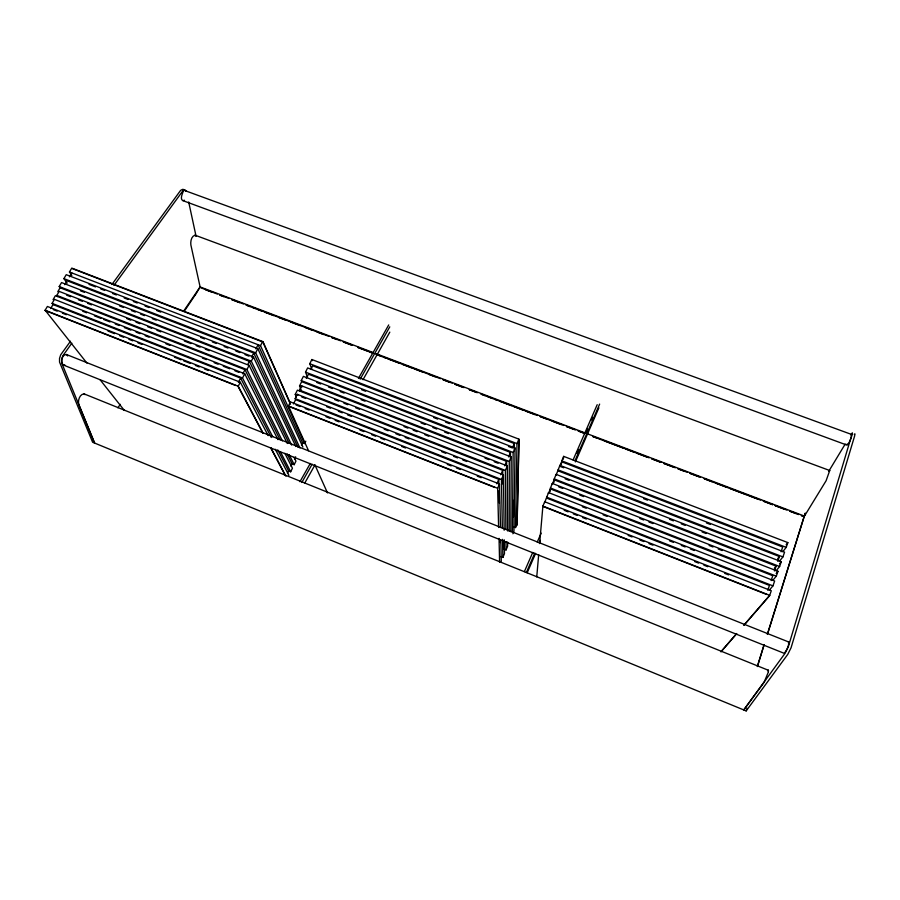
<?xml version="1.0" encoding="UTF-8"?>
<svg xmlns="http://www.w3.org/2000/svg" width="900" height="900" viewBox="0 0 900 900"><rect width="100%" height="100%" fill="white"/><g stroke="black" fill="none" stroke-linecap="round" stroke-linejoin="round"><path stroke-width="1.35" d="M509.22 531.281L509.276 461.43L511.211 456.952L303.39 376.358L301.252 380.588L301.68 381.668L506.588 461.329L506.621 466.864M510.446 457.954L510.457 452.407L308.452 374.197L306.326 378.416M510.829 531.788L511.211 456.952M512.392 532.204L513.146 452.486L515.07 448.031L307.642 367.92L305.516 372.127L307.53 377.325M513.45 517.005L513.641 500.366M514.249 449.077L514.316 443.531L312.683 365.782L311.096 368.933M515.07 448.031L513.945 531.281L512.899 533.756M513.337 526.702L515.509 527.569L516.994 443.588L518.918 439.155L311.884 359.516L309.769 363.713L311.715 368.91M518.918 439.155L517.072 523.868L515.509 527.569M517.118 525.195L518.962 440.561M536.749 576.9L538.673 554.681M539.64 543.577L542.891 506.093L544.702 501.761L771.289 590.738L769.702 595.339L744.019 625.05M544.702 501.761L544.624 502.616L548.539 492.581L774.641 581.006L772.965 585.866L769.387 590.074M548.539 492.581L548.449 493.47L550.35 488.902L772.785 575.741L771.12 580.579M550.069 491.692L550.44 488.014L552.352 483.457L777.971 571.32L776.306 576.158L772.751 580.421M552.352 483.457L552.251 484.358L554.153 479.824L776.115 566.123L774.45 570.926M553.849 482.614L554.243 478.912L556.144 474.379L781.279 561.701L779.625 566.505L776.104 570.814M556.144 474.379L556.043 475.301L559.913 465.345L784.575 552.127L782.933 556.909L779.423 561.251M563.726 467.798L559.8 466.279L559.913 465.345M561.341 464.546L561.791 460.856L563.67 456.368L787.849 542.599L786.217 547.358L782.741 551.745M563.321 459.146L563.67 456.368M768.33 671.805L768.499 670.534M847.114 444.105C847.789 447.109 853.673 433.001 850.984 435.285M768.161 672.502L764.145 682.2L743.76 709.931L785.059 653.288L788.332 646.673L852.435 432.889L850.984 434.498M801.518 515.632L804.139 516.623L805.241 513.09M757.294 666.54L763.965 645.109M767.306 634.399L804.319 516.049L587.587 433.868M757.586 666.113L764.168 644.58M767.599 633.949L804.982 513.877M70.515 341.19L60.716 354.78L59.524 358.436L59.546 362.081L92.621 442.249L746.168 710.921L747 708.255M767.768 590.276L769.455 585.416L546.536 498.037M777.769 561.319L779.423 556.538L557.921 470.79M781.065 551.779L782.707 547.02L561.679 461.79L559.8 466.279M500.681 556.571L502.875 557.46L504.461 553.691L504.281 539.876M503.741 540.765L503.865 549.056L506.048 549.945L507.634 546.188L507.623 542.036M496.834 483.84L498.791 479.317L295.616 399.668L295.166 398.621L297.326 394.346L503.426 474.941L504.157 530.212M500.749 474.806L502.706 470.306L297.394 390.15L295.245 394.414L296.348 396.99M504.652 465.806L506.588 461.329M508.534 456.863L510.457 452.407M514.316 443.531L512.392 447.964L508.455 446.445M498.623 527.479L497.644 488.295L499.5 484.009L290.475 401.918L288.428 405.968L308.531 450.72M502.346 528.21L501.469 479.464L503.426 474.941M505.879 529.02L505.384 470.43L507.33 465.93L301.624 385.819L299.475 390.071L299.914 391.14M524.351 571.669L532.755 552.409M537.244 542.126L541.159 533.137M573.097 459.923L597.195 404.696M576.844 453.454L578.531 449.595M585.821 432.855L587.509 428.985M591.435 419.974L592.56 417.397M526.365 572.49L534.746 553.207M539.224 542.925L540.349 540.36M575.021 460.665L599.636 404.111M527.209 572.726L535.613 553.399M575.381 461.914L598.905 407.79M277.74 449.899L288.619 470.947L290.678 471.78L292.433 468.225L284.895 453.308M287.111 453.814L292.14 463.849L294.188 464.681L295.942 461.137L294.086 457.358M255.893 348.863L258.053 344.723L302.603 442.744L304.639 443.554L305.786 441.225M287.449 473.321L288.619 470.947M290.97 466.211L292.14 463.849M294.469 459.135L295.639 456.784M301.444 445.072L302.603 442.744M301.129 389.779L299.543 385.909L301.68 381.668M293.456 403.954L295.616 399.668M238.388 382.32L240.593 378.101L53.021 304.571L52.099 303.368L54.461 299.374L244.721 373.77L277.999 439.639M242.797 373.894L244.991 369.686L55.406 295.684L53.055 299.666M247.725 364.455L249.368 361.327L60.109 287.752L59.209 286.526L61.56 282.566L253.485 356.996L295.853 446.512M251.55 357.165L253.721 353.002L67.117 280.755L64.778 284.692M263.059 433.069L238.219 386.213L240.3 382.219L47.385 306.461L45.135 310.241L86.94 363.105M272.7 436.759L242.516 377.989L244.721 373.77M282.375 440.899L246.926 369.562L249.12 365.366L59.186 291.397L56.824 295.38L57.735 296.595M291.656 445.084L251.303 361.181L253.485 356.996M299.981 448.031L255.667 352.834L257.839 348.683L66.24 274.68L63.9 278.618L67.185 283.174M304.639 443.554L260.516 345.668L262.676 341.539L71.775 268.088L69.446 272.002L71.854 275.411M301.815 482.479L312.12 464.243M360.225 379.114L389.779 326.835M304.571 483.39L314.876 465.098M363.004 379.71L389.812 332.134M299.936 481.714L310.264 463.489M358.436 378.428L388.71 324.956M50.648 308.565L53.021 304.571M69.446 276.817L71.764 272.891M57.769 291.713L60.109 287.752M828.664 471.442L845.224 444.026M804.139 516.623L826.099 480.746L829.732 470.531L195.075 235.192C191.306 236.081 190.373 241.583 190.879 244.969L200.295 287.764M117.911 407.812L120.285 404.325M183.51 311.332L200.104 286.931L373.489 352.676M184.23 311.332L194.726 295.695M195.244 295.155L200.104 286.931M829.012 471.173L829.732 470.531M71.854 343.181L62.786 355.86L61.65 359.55L61.762 363.15L94.59 443.059L78.817 404.55C77.625 400.759 79.594 394.065 84.094 393.885L768.465 670.309M114.008 285.322L182.711 191.025L184.68 189.821L186.266 191.239M111.892 284.501L180.585 190.417C188.438 185.535 177.581 198.18 182.993 200.666L847.102 445.174M746.168 710.921L787.77 654.379L791.066 647.764L854.606 436.05L854.955 433.856L854.212 434.272M767.52 670.815L768.341 670.129M786.127 544.781L787.849 542.599M777.679 558.731L779.423 556.538M774.36 568.294L776.115 566.123M779.512 563.884L781.279 561.701M776.183 573.491L777.971 571.32M721.08 651.589L736.673 633.544M720.99 651.814L736.582 633.791M743.929 625.309L769.613 595.62M184.466 200.25L182.993 200.666M788.524 642.161C789.502 644.884 786.499 650.992 784.17 653.31L63.405 365.04C60.008 362.486 61.909 354.353 66.42 354.499L788.827 642.038M64.856 364.961L63.405 365.04M184.241 190.35L851.749 434.52M194.985 235.159L196.065 236.261L188.696 202.005M205.549 289.755L212.107 292.241M219.982 295.234L223.92 296.719M231.806 299.711L239.681 302.692M246.24 305.179L250.178 306.675M252.799 307.665L261.99 311.152M264.623 312.142L273.803 315.63M279.056 317.621L285.626 320.108M290.869 322.099L300.06 325.575M305.314 327.566L311.873 330.053M317.126 332.044L323.685 334.53M331.571 337.522L336.814 339.514M343.384 342L351.259 344.981M357.817 347.468L373.579 353.441M376.2 354.431L385.391 357.919M388.012 358.909L399.825 363.386M402.457 364.387L411.637 367.864M414.27 368.865L423.461 372.341M428.704 374.332L435.274 376.819M443.149 379.811L449.707 382.298M454.961 384.289L462.836 387.27M469.406 389.756L477.281 392.738M481.219 394.234L485.156 395.73M487.777 396.72L496.969 400.207M499.59 401.197L511.414 405.675M514.035 406.676L523.226 410.152M525.847 411.154L535.039 414.63M540.293 416.621L546.851 419.108M552.105 421.099L561.296 424.586M566.539 426.577L574.414 429.559M578.351 431.055L584.921 433.541M592.796 436.522L596.734 438.019M599.355 439.009L622.991 447.964M625.613 448.965L634.804 452.441M637.425 453.442L646.616 456.919M651.87 458.91L661.061 462.397M663.683 463.387L672.874 466.875M678.127 468.866L684.686 471.353M689.94 473.344L700.436 477.315M704.374 478.811L746.381 494.73M749.014 495.731L758.194 499.207M763.447 501.199L772.639 504.686M775.26 505.676L784.451 509.164M789.705 511.155L796.264 513.641M376.121 353.678L584.966 432.866M201.566 288.056L217.316 294.03M219.938 295.031L229.129 298.519M231.75 299.509L243.562 303.986M246.184 304.988L255.375 308.475M257.996 309.465L328.871 336.353M331.504 337.343L340.684 340.83M343.316 341.831L352.496 345.308M357.75 347.299L366.941 350.786M369.562 351.787L373.5 353.272M376.121 354.274L380.059 355.77M383.996 357.255L440.438 378.664M443.059 379.665L452.25 383.152M454.871 384.142L464.062 387.63M469.316 389.621L475.875 392.108M481.129 394.099L491.625 398.081M495.562 399.577L537.559 415.507M540.191 416.509L563.816 425.464M566.438 426.465L575.629 429.941M578.25 430.942L584.809 433.429M592.684 436.421L600.559 439.402M604.496 440.899L649.125 457.819M651.758 458.82L660.938 462.308M663.57 463.298L675.383 467.786M678.004 468.776L687.195 472.264M689.816 473.254L699.008 476.741M704.25 478.733L712.125 481.725M716.062 483.21L726.57 487.192M730.508 488.689L760.691 500.141M763.312 501.131L772.504 504.619M775.125 505.62L786.938 510.098M789.57 511.088L798.75 514.575M801.383 515.576L804.004 516.566M72.585 268.762L263.183 342.124L290.34 403.402M309.769 363.713L516.994 443.588M561.791 460.856L786.217 547.358M69.446 272.002L260.516 345.668M88.999 284.377L95.524 286.898M100.733 288.911L104.647 290.419M112.466 293.445L116.381 294.952M124.2 297.979L128.115 299.486M133.335 301.5L137.239 303.019M145.069 306.034L148.972 307.553M156.803 310.567L160.718 312.086M361.676 389.734L365.614 391.252M433.755 417.577L437.692 419.108M445.556 422.145L449.483 423.664M643.59 498.656L647.516 500.175M706.433 522.945L710.359 524.452M63.9 278.618L255.667 352.834M305.516 372.127L513.146 452.486M558.034 469.856L782.933 556.909M80.449 290.779L84.375 292.298M119.633 305.978L123.547 307.496M131.389 310.545L135.304 312.064M140.535 314.089L144.45 315.608M152.291 318.645L156.206 320.164M200.61 337.399L204.525 338.918M212.366 341.955L216.281 343.474M224.123 346.522L228.037 348.041M235.879 351.079L239.794 352.598M245.014 354.623L248.94 356.141M316.766 382.466L320.681 383.985M328.5 387.022L332.415 388.541M340.245 391.567L344.16 393.086M361.114 399.668L365.029 401.186M421.121 422.955L425.036 424.474M432.866 427.511L436.781 429.03M444.611 432.067L448.526 433.586M465.48 440.168L469.395 441.675M565.166 478.834L569.081 480.353M669.51 519.322L673.425 520.841M681.255 523.879L685.159 525.398M702.124 531.967L706.028 533.486M59.209 286.526L251.303 361.181M301.252 380.588L509.276 461.43M554.243 478.912L779.625 566.505M66.634 295.166L70.56 296.696M78.413 299.756L82.328 301.286M87.57 303.322L91.496 304.853M126.821 318.611L130.736 320.141M135.979 322.178L139.894 323.707M147.746 326.767L151.672 328.298M156.904 330.334L160.83 331.864M184.376 341.044L190.924 343.586M196.155 345.623L200.081 347.152M205.312 349.189L209.239 350.719M299.543 385.909L302.062 386.887L301.624 385.819M334.733 399.611L338.659 401.141M343.879 403.178L347.805 404.707M355.646 407.756L359.572 409.286M404.01 426.6L407.925 428.13M413.156 430.166L417.082 431.696M424.924 434.745L428.839 436.275M485.044 458.168L488.97 459.697M494.19 461.734L498.116 463.264M558.788 486.9L562.714 488.43M579.701 495.056L583.627 496.575M639.832 518.479L643.748 519.998M648.979 522.034L652.894 523.564M709.099 545.467L713.025 546.986M718.245 549.023L722.171 550.553M56.824 295.38L246.926 369.562M299.475 390.071L505.384 470.43M550.44 488.014L776.306 576.158M82.71 311.265L86.614 312.795M94.421 315.844L100.935 318.397M103.534 319.41L110.047 321.952M115.245 323.989L119.149 325.519M124.358 327.555L130.871 330.109M136.069 332.145L139.972 333.664M145.181 335.7L149.085 337.23M166.005 343.845L169.909 345.375M202.444 358.11L206.347 359.629M214.155 362.689L218.07 364.219M223.268 366.255L229.781 368.798M234.979 370.834L238.894 372.364M295.245 394.414L297.765 395.392L297.326 394.346M301.702 396.934L305.629 398.475M326.576 406.665L330.514 408.206M338.366 411.277L342.293 412.819M347.535 414.866L351.461 416.396M384.199 429.21L388.125 430.751M395.989 433.822L399.915 435.353M405.157 437.411L409.084 438.941M441.821 451.755L445.748 453.285M453.611 456.356L457.537 457.897M462.769 459.945L466.706 461.486M582.311 506.711L586.215 508.241M603.146 514.856L607.05 516.386M669.555 540.844L673.459 542.374M681.278 545.423L685.181 546.952M690.39 548.989L694.294 550.519M52.099 303.368L242.516 377.989M295.166 398.621L501.469 479.464M546.626 497.16L772.965 585.866M53.258 309.589L57.172 311.13M62.381 313.178L66.296 314.719M108.011 331.099L114.525 333.664M119.745 335.711L123.66 337.252M128.869 339.3L132.784 340.83M137.993 342.877L141.907 344.419M174.499 357.221L181.024 359.786M183.623 360.81L190.148 363.364M195.356 365.411L199.271 366.952M204.491 369L208.395 370.541M296.066 404.978L299.981 406.519M305.19 408.566L309.105 410.096M326.048 416.756L329.963 418.298M335.171 420.345L339.086 421.875M359.944 430.076L363.859 431.606M371.678 434.678L375.593 436.219M380.801 438.266L384.716 439.796M401.659 446.456L405.574 447.998M447.289 464.389L451.204 465.919M456.412 467.966L460.327 469.507M477.27 476.168L481.185 477.697M564.199 510.311L568.114 511.853M573.334 513.9L577.249 515.441M582.469 517.489L586.384 519.03M628.144 535.433L632.059 536.962M639.889 540.045L643.804 541.575M649.024 543.634L652.939 545.164M694.699 561.577L698.614 563.108M703.834 565.166L707.749 566.696M724.714 573.368L728.629 574.898M45.135 310.241L238.219 386.213M288.428 405.968L497.644 488.295M542.891 506.093L769.702 595.339M45 310.478L235.597 385.481M288.304 406.215L494.831 487.496M542.779 506.363L766.676 594.472M84.094 393.885L84.971 394.627M66.42 354.499L67.68 355.961M185.175 190.316L186.019 191.205M100.001 379.631L124.38 410.468M270.911 447.874L285.941 476.235M238.084 386.46L262.946 433.294M270.799 448.088L285.188 475.211M240.3 382.219L268.178 435.611M275.299 449.269L288.911 475.335M240.593 378.101L271.327 437.524M280.395 451.766L290.678 471.78M244.991 369.686L280.192 439.999M289.215 454.669L294.188 464.681M249.12 365.366L287.314 443.498M249.368 361.327L288.945 442.969M253.721 353.002L297.934 447.199M257.839 348.683L302.906 447.053M314.854 464.782L327.488 492.907M262.676 341.539L290.475 404.235M311.884 359.516L312.3 360.641M499.039 538.369L499.601 562.23M498.791 479.317L498.926 484.942M499.061 490.556L499.376 503.201M500.265 539.719L500.332 542.531M499.5 484.009L500.501 527.535M500.794 540.169L501.277 561.229M502.549 539.359L502.875 557.46M502.706 470.306L502.909 484.121M505.98 541.575L506.048 549.945M507.33 465.93L507.577 530.966"/></g></svg>
